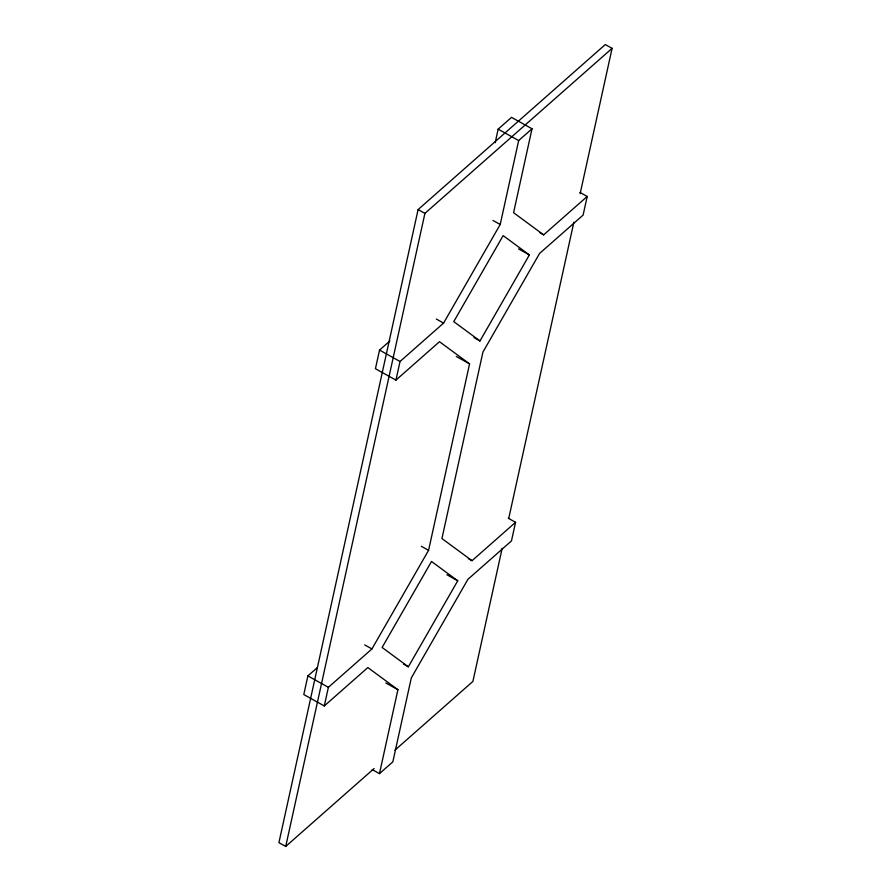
<?xml version="1.0" encoding="UTF-8"?>
<svg xmlns="http://www.w3.org/2000/svg" width="891" height="891" viewBox="0 0 891 891"><rect width="100%" height="100%" fill="white"/><g stroke="black" fill="none" stroke-linecap="round" stroke-linejoin="round"><path stroke-width="1.34" d="M317.218 667.704L307.885 675.924L303.798 694.546L324.291 705.95L367.849 667.559L397.921 689.712L379.466 773.633L372.238 769.612M389.902 340.941L379.533 350.085L375.434 368.696L395.938 380.112L439.486 341.71L469.568 363.862L428.571 550.337L371.937 648.938L328.389 687.329L324.291 705.95M580.13 193.703L612.095 48.337L605.279 44.55L418.102 209.585L278.905 842.663L285.721 846.45L374.109 768.521M285.721 846.45L424.918 213.372L612.095 48.337M395.938 380.112L400.037 361.49L443.584 323.088L500.207 224.487L518.662 140.555L532.027 128.772L511.534 117.367L498.158 129.15L495.184 142.694M532.027 128.772L513.572 212.693L543.655 234.856L587.202 196.454L579.974 192.423M502.168 548.277L472.898 681.415L394.913 750.177M508.739 518.395L573.86 222.238M508.327 518.272L515.566 522.304L511.467 540.915L467.92 579.317L411.297 677.917L392.842 761.85L379.466 773.633M587.202 196.454L583.115 215.076L539.556 253.467L482.933 352.068L441.936 538.543L472.018 560.695L515.566 522.304M479.993 340.941L529.388 254.937L503.148 235.614L453.753 321.618L479.993 340.941L473.967 337.589M408.345 666.791L457.74 580.787L431.511 561.464L382.116 647.467L408.345 666.791L403.523 664.107M498.158 129.15L518.662 140.555M540.035 232.841L543.655 234.856M492.968 220.456L500.207 224.487M518.529 248.901L529.388 254.937M418.102 209.585L424.918 213.372M436.345 319.067L443.584 323.088M456.303 356.478L469.568 363.862M379.533 350.085L400.037 361.49M468.399 558.69L472.018 560.695M421.332 546.306L428.571 550.337M446.892 574.751L457.74 580.787M364.709 644.906L371.937 648.938M385.859 682.996L397.921 689.712M307.885 675.924L328.389 687.329"/></g></svg>
